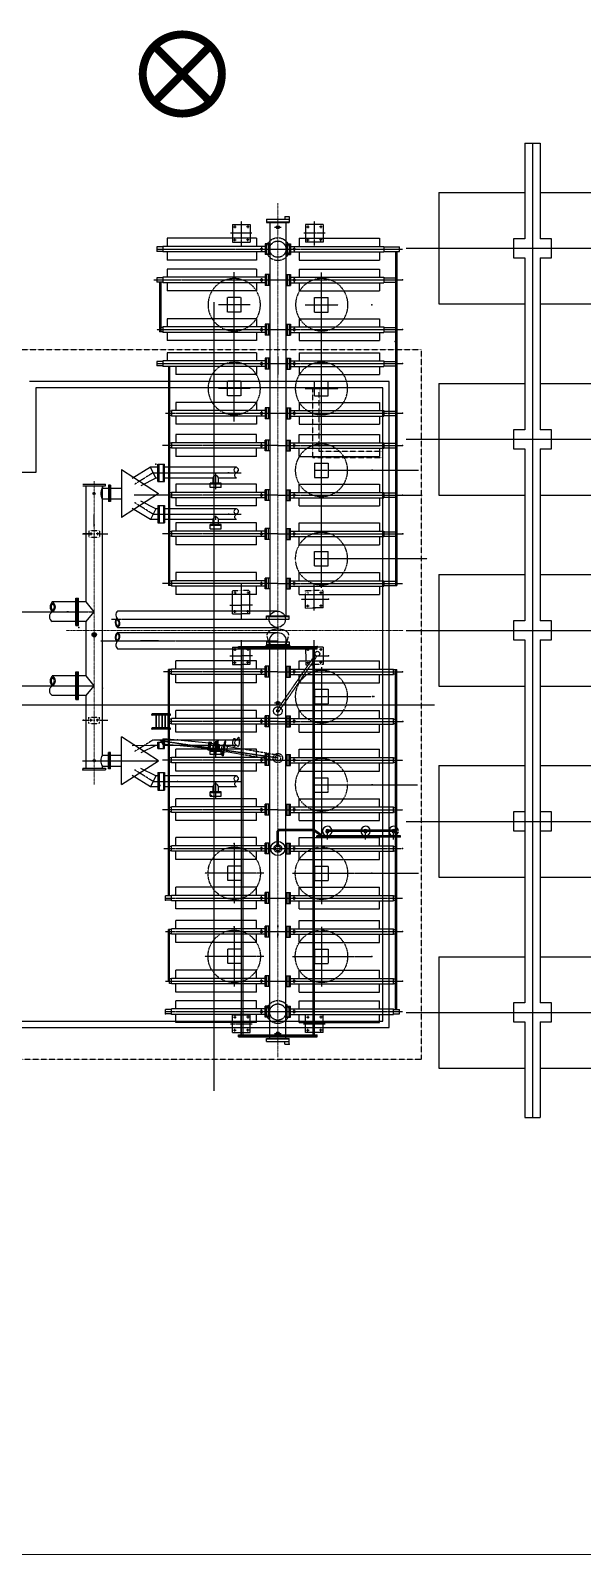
# Model space of a CAD drawing. Header units: inches. Extents: x 0 to 275590, y -2590 to 279503.
# Drawn here: x 67309 to 75978, y 20721 to 44654 of the extents above; entities that cross this region are included whole.
import ezdxf

# ---------------------------------------------------------------- set-up
doc = ezdxf.new("R2010")
doc.units = ezdxf.units.IN
doc.header["$MEASUREMENT"] = 0
for name, pattern in [('CENTER', [2, 1.25, -0.25, 0.25, -0.25]), ('DASHDOTX2', [2, 1, -0.5, 0, -0.5]), ('DASHED', [0.75, 0.5, -0.25]), ('HIDDEN', [0.375, 0.25, -0.125])]:
    doc.linetypes.add(name, pattern=pattern)
for name, color, linetype in [('C-PEDESTAL', 2, 'CENTER'), ('CCEN', 8, 'Continuous'), ('CPED', 8, 'Continuous'), ('CTower', 8, 'Continuous'), ('E-EARTHROD', 4, 'Continuous'), ('EEQP', 2, 'Continuous')]:
    doc.layers.add(name, color=color, linetype=linetype)
doc.layers.add('C-ROAD', color=8, linetype='Continuous', lineweight=20)

# ---------------------------------------------------------------- blocks, each defined once
blk = doc.blocks.new('FIRE WALL-FN')
at = {"color": 8}
for p, q in [((-4475, -150), (-4475, 90)), ((-4475, 90), (-2975, 90)), ((-2675, 90), (25, 90)), ((325, 90), (3025, 90)), ((3325, 90), (9025, 90)), ((9325, 90), (10825, 90)), ((10825, -150), (10825, 90)), ((-4475, -150), (-2975, -150)), ((-2675, -150), (25, -150)), ((325, -150), (3025, -150)), ((3325, -150), (9025, -150)), ((9325, -150), (10825, -150))]:
    blk.add_line(p, q, dxfattribs=at)
for points in [[(-2675, 90), (-2675, 270), (-2975, 270), (-2975, 90)], [(325, 90), (325, 270), (25, 270), (25, 90)], [(6325, 90), (6325, 270), (6025, 270), (6025, 90)], [(9325, 90), (9325, 270), (9025, 270), (9025, 90)], [(-2975, -150), (-2975, -330), (-2675, -330), (-2675, -150)], [(25, -150), (25, -330), (325, -330), (325, -150)], [(6025, -150), (6025, -330), (6325, -330), (6325, -150)], [(9025, -150), (9025, -330), (9325, -330), (9325, -150)]]:
    blk.add_lwpolyline(points, dxfattribs=at)
at = {"color": 8, "elevation": 0}
for points in [[(3325, 90), (3325, 270), (3025, 270), (3025, 90)], [(3025, -150), (3025, -330), (3325, -330), (3325, -150)]]:
    blk.add_lwpolyline(points, dxfattribs=at)
at = {"layer": 'CCEN', "color": 8, "ltscale": 0.5}
for p, q in [((-2825, -2016), (-2825, 1877)), ((175, -2016), (175, 1877)), ((3175, -2016), (3175, 1877)), ((6175, -2016), (6175, 1877)), ((9175, -2016), (9175, 1877)), ((-4475, -30), (10825, -30))]:
    blk.add_line(p, q, dxfattribs=at)
at = {"layer": 'CTower', "color": 8, "ltscale": 0.5}
for p, q in [((-3700, 90), (-3700, 1440)), ((-3700, 1440), (-1950, 1440)), ((-1950, 90), (-1950, 1440)), ((-700, 90), (-700, 1440)), ((-700, 1440), (1050, 1440)), ((1050, 90), (1050, 1440)), ((2300, 90), (2300, 1440)), ((2300, 1440), (4050, 1440)), ((4050, 90), (4050, 1440)), ((5300, 90), (5300, 1440)), ((5300, 1440), (7050, 1440)), ((7050, 90), (7050, 1440)), ((8300, 90), (8300, 1440)), ((8300, 1440), (10050, 1440)), ((10050, 90), (10050, 1440)), ((-3700, -1500), (-3700, -150)), ((-1950, -1500), (-1950, -150)), ((-700, -1500), (-700, -150)), ((1050, -1500), (1050, -150)), ((2300, -1500), (2300, -150)), ((4050, -1500), (4050, -150)), ((5300, -1500), (5300, -150)), ((7050, -1500), (7050, -150)), ((8300, -1500), (8300, -150)), ((10050, -1500), (10050, -150)), ((-3700, -1500), (-1950, -1500)), ((-700, -1500), (1050, -1500)), ((2300, -1500), (4050, -1500)), ((5300, -1500), (7050, -1500)), ((8300, -1500), (10050, -1500))]:
    blk.add_line(p, q, dxfattribs=at)
blk = doc.blocks.new('500MVA ICT (BHEL)')
at = {"color": 8, "linetype": 'CENTER', "lineweight": 20, "ltscale": 0.1}
for p, q in [((11000, 6973), (11000, -6442)), ((8116, -2160), (8116, 2605)), ((7676, 263), (12970, 263))]:
    blk.add_line(p, q, dxfattribs=at)
at = {"color": 8}
for p, q in [((10820, 6720), (10820, 6669)), ((10820, 6720), (11180, 6720)), ((11111, 6763), (11111, 6720)), ((11111, 6763), (11180, 6763)), ((11180, 6763), (11180, 6669)), ((10290, 6635), (10564, 6635)), ((10290, 6635), (10290, 6361)), ((10303, 6600), (10346, 6600)), ((10324, 6621), (10324, 6580)), ((10550, 6600), (10508, 6600)), ((10529, 6621), (10529, 6580)), ((10564, 6635), (10564, 6361)), ((10820, 6677), (11180, 6677)), ((10820, 6669), (11180, 6669)), ((10872, 6669), (10872, 490)), ((11128, 6669), (11128, 490)), ((11710, 6635), (11436, 6635)), ((11436, 6635), (11436, 6361)), ((11450, 6600), (11492, 6600)), ((11471, 6621), (11471, 6580)), ((11697, 6600), (11654, 6600)), ((11676, 6621), (11676, 6580)), ((11710, 6635), (11710, 6361)), ((9100, 6284), (9100, 6215)), ((9194, 6292), (9194, 6207)), ((10803, 6292), (9194, 6292)), ((9263, 6421), (9263, 6292)), ((10290, 6361), (10564, 6361)), ((10303, 6395), (10346, 6395)), ((10324, 6375), (10324, 6416)), ((10550, 6395), (10508, 6395)), ((10529, 6375), (10529, 6416)), ((10666, 6421), (10666, 6292)), ((10872, 6335), (10803, 6335)), ((10803, 6335), (10803, 6164)), ((10820, 6335), (10820, 6164)), ((10855, 6335), (10855, 6164)), ((11128, 6335), (11197, 6335)), ((11145, 6335), (11145, 6164)), ((11180, 6335), (11180, 6164)), ((11197, 6335), (11197, 6164)), ((11197, 6292), (12663, 6292)), ((11334, 6421), (11334, 6292)), ((11710, 6361), (11436, 6361)), ((11450, 6395), (11492, 6395)), ((11471, 6375), (11471, 6416)), ((11697, 6395), (11654, 6395)), ((11676, 6375), (11676, 6416)), ((12595, 6421), (12595, 6292)), ((12663, 6292), (12663, 6207)), ((10803, 6207), (9194, 6207)), ((9263, 6207), (9263, 6078)), ((10666, 6207), (10666, 6078)), ((10872, 6164), (10803, 6164)), ((11128, 6164), (11197, 6164)), ((11197, 6207), (12663, 6207)), ((11334, 6207), (11334, 6078)), ((12595, 6207), (12595, 6078)), ((12850, 6215), (12850, 965)), ((12867, 6215), (12867, 965)), ((9100, 5799), (9100, 5731)), ((9194, 5808), (9194, 5722)), ((10803, 5808), (9194, 5808)), ((9263, 5936), (9263, 5808)), ((10666, 5936), (10666, 5808)), ((10872, 5851), (10803, 5851)), ((10803, 5851), (10803, 5679)), ((10820, 5851), (10820, 5679)), ((10855, 5851), (10855, 5679)), ((11128, 5851), (11197, 5851)), ((11145, 5851), (11145, 5679)), ((11180, 5851), (11180, 5679)), ((11197, 5851), (11197, 5679)), ((11197, 5808), (12663, 5808)), ((11334, 5936), (11334, 5808)), ((12595, 5936), (12595, 5808)), ((12663, 5808), (12663, 5722)), ((9143, 5731), (9143, 4952)), ((9160, 5731), (9160, 4952)), ((10803, 5722), (9194, 5722)), ((9263, 5722), (9263, 5594)), ((10666, 5722), (10666, 5594)), ((10872, 5679), (10803, 5679)), ((11128, 5679), (11197, 5679)), ((11197, 5722), (12663, 5722)), ((11334, 5722), (11334, 5594)), ((12595, 5722), (12595, 5594)), ((9194, 5029), (9194, 4943)), ((10803, 5029), (9194, 5029)), ((9263, 5157), (9263, 5029)), ((10666, 5157), (10666, 5029)), ((10872, 5072), (10803, 5072)), ((10803, 5072), (10803, 4901)), ((10820, 5072), (10820, 4901)), ((10855, 5072), (10855, 4901)), ((11128, 5072), (11197, 5072)), ((11145, 5072), (11145, 4901)), ((11180, 5072), (11180, 4901)), ((11197, 5072), (11197, 4901)), ((11197, 5029), (12663, 5029)), ((11334, 5157), (11334, 5029)), ((12595, 5157), (12595, 5029)), ((12663, 5029), (12663, 4943)), ((10803, 4943), (9194, 4943)), ((9263, 4943), (9263, 4815)), ((10666, 4943), (10666, 4815)), ((10872, 4901), (10803, 4901)), ((11128, 4901), (11197, 4901)), ((11197, 4943), (12663, 4943)), ((11334, 4943), (11334, 4815)), ((12595, 4943), (12595, 4815)), ((9263, 4622), (9263, 4493)), ((10666, 4622), (10666, 4493)), ((11334, 4622), (11334, 4493)), ((12595, 4622), (12595, 4493)), ((9100, 4485), (9100, 4416)), ((9194, 4493), (9194, 4408)), ((10803, 4493), (9194, 4493)), ((10803, 4408), (9194, 4408)), ((9281, 4416), (9281, 3638)), ((9298, 4416), (9298, 3638)), ((9400, 4408), (9400, 4279)), ((10666, 4408), (10666, 4279)), ((10872, 4536), (10803, 4536)), ((10803, 4536), (10803, 4365)), ((10872, 4365), (10803, 4365)), ((10820, 4536), (10820, 4365)), ((10855, 4536), (10855, 4365)), ((11128, 4536), (11197, 4536)), ((11128, 4365), (11197, 4365)), ((11145, 4536), (11145, 4365)), ((11180, 4536), (11180, 4365)), ((11197, 4536), (11197, 4365)), ((11197, 4493), (12663, 4493)), ((11197, 4408), (12663, 4408)), ((11334, 4408), (11334, 4279)), ((12595, 4408), (12595, 4279)), ((12663, 4493), (12663, 4408)), ((9400, 3843), (9400, 3715)), ((10666, 3843), (10666, 3715)), ((11334, 3843), (11334, 3715)), ((12595, 3843), (12595, 3715)), ((9332, 3715), (9332, 3629)), ((10803, 3715), (9332, 3715)), ((10803, 3629), (9332, 3629)), ((9400, 3629), (9400, 3501)), ((10666, 3629), (10666, 3501)), ((10872, 3757), (10803, 3757)), ((10803, 3757), (10803, 3586)), ((10820, 3757), (10820, 3586)), ((10855, 3757), (10855, 3586)), ((11128, 3757), (11197, 3757)), ((11145, 3757), (11145, 3586)), ((11180, 3757), (11180, 3586)), ((11197, 3757), (11197, 3586)), ((11197, 3715), (12663, 3715)), ((11197, 3629), (12663, 3629)), ((11334, 3629), (11334, 3501)), ((12595, 3629), (12595, 3501)), ((12663, 3715), (12663, 3629)), ((10872, 3586), (10803, 3586)), ((11128, 3586), (11197, 3586)), ((9332, 3208), (9332, 3123)), ((10803, 3208), (9332, 3208)), ((10803, 3123), (9332, 3123)), ((9400, 3337), (9400, 3208)), ((9400, 3123), (9400, 2994)), ((10666, 3208), (10666, 3337)), ((10666, 2994), (10666, 3123)), ((10803, 3080), (10803, 3251)), ((10872, 3251), (10803, 3251)), ((10820, 3080), (10820, 3251)), ((10855, 3080), (10855, 3251)), ((11128, 3251), (11197, 3251)), ((11145, 3080), (11145, 3251)), ((11180, 3080), (11180, 3251)), ((11197, 3080), (11197, 3251)), ((11197, 3208), (12663, 3208)), ((11197, 3123), (12663, 3123)), ((11334, 3208), (11334, 3337)), ((11334, 2994), (11334, 3123)), ((12595, 3337), (12595, 3208)), ((12595, 3123), (12595, 2994)), ((12663, 3208), (12663, 3123)), ((9118, 2601), (9118, 2875)), ((9135, 2601), (9135, 2875)), ((9203, 2601), (9203, 2875)), ((9221, 2601), (9221, 2875)), ((10872, 3080), (10803, 3080)), ((11128, 3080), (11197, 3080)), ((8544, 2789), (8544, 2036)), ((8544, 2789), (9126, 2412)), ((8998, 2823), (8712, 2647)), ((9084, 2652), (8846, 2534)), ((9118, 2823), (8998, 2823)), ((9084, 2652), (8998, 2823)), ((9118, 2652), (9084, 2652)), ((10352, 2823), (9221, 2823)), ((9982, 2652), (9221, 2652)), ((9982, 2575), (9982, 2652)), ((10067, 2575), (10067, 2652)), ((10349, 2652), (10067, 2652)), ((10192, 2738), (10284, 2738)), ((7988, 709), (7988, 2532)), ((8244, 2532), (8244, 2498)), ((8244, -1698), (8244, 2532)), ((8296, 2532), (8296, 2558)), ((8339, 2541), (8339, 2284)), ((8373, 2541), (8339, 2541)), ((8356, 2541), (8356, 2284)), ((8373, 2541), (8373, 2284)), ((9126, 2412), (8544, 2036)), ((9332, 2430), (9332, 2344)), ((10803, 2430), (9332, 2430)), ((9400, 2558), (9400, 2430)), ((9939, 2507), (9939, 2575)), ((10110, 2575), (9939, 2575)), ((10110, 2558), (9939, 2558)), ((10110, 2507), (9939, 2507)), ((10110, 2507), (10110, 2575)), ((10666, 2430), (10666, 2558)), ((10803, 2301), (10803, 2472)), ((10872, 2472), (10803, 2472)), ((10820, 2301), (10820, 2472)), ((10855, 2301), (10855, 2472)), ((11128, 2472), (11197, 2472)), ((11145, 2301), (11145, 2472)), ((11180, 2301), (11180, 2472)), ((11197, 2301), (11197, 2472)), ((11197, 2430), (12663, 2430)), ((11334, 2430), (11334, 2558)), ((12595, 2558), (12595, 2430)), ((12663, 2430), (12663, 2344)), ((8373, 2284), (8339, 2284)), ((8998, 2002), (8712, 2178)), ((9084, 2173), (8846, 2291)), ((9084, 2173), (8998, 2002)), ((9118, 2173), (9084, 2173)), ((9118, 2224), (9118, 1950)), ((9135, 2224), (9135, 1950)), ((9203, 2224), (9203, 1950)), ((9221, 2224), (9221, 1950)), ((10352, 2173), (9221, 2173)), ((10803, 2344), (9332, 2344)), ((9400, 2344), (9400, 2216)), ((10666, 2216), (10666, 2344)), ((10872, 2301), (10803, 2301)), ((11128, 2301), (11197, 2301)), ((11197, 2344), (12663, 2344)), ((11334, 2216), (11334, 2344)), ((12595, 2344), (12595, 2216)), ((8116, 1894), (8116, 2080)), ((9118, 2002), (8998, 2002)), ((9982, 2002), (9221, 2002)), ((9400, 1949), (9400, 1821)), ((9939, 1856), (9939, 1925)), ((10110, 1925), (9939, 1925)), ((9982, 1925), (9982, 2002)), ((10067, 1925), (10067, 2002)), ((10349, 2002), (10067, 2002)), ((10110, 1856), (10110, 1925)), ((10192, 2087), (10284, 2087)), ((10666, 1821), (10666, 1949)), ((11334, 1821), (11334, 1949)), ((12595, 1949), (12595, 1821)), ((8044, 1778), (8086, 1778)), ((8065, 1798), (8065, 1757)), ((8188, 1778), (8146, 1778)), ((8167, 1798), (8167, 1757)), ((9281, 1744), (9281, 965)), ((9298, 1812), (9298, 965)), ((9332, 1821), (9332, 1735)), ((10803, 1821), (9332, 1821)), ((10803, 1735), (9332, 1735)), ((9400, 1735), (9400, 1607)), ((10110, 1907), (9939, 1907)), ((9939, 1856), (10110, 1856)), ((10666, 1607), (10666, 1735)), ((10803, 1692), (10803, 1863)), ((10872, 1863), (10803, 1863)), ((10872, 1692), (10803, 1692)), ((10820, 1692), (10820, 1863)), ((10855, 1692), (10855, 1863)), ((11128, 1863), (11197, 1863)), ((11128, 1692), (11197, 1692)), ((11145, 1692), (11145, 1863)), ((11180, 1692), (11180, 1863)), ((11197, 1692), (11197, 1863)), ((11197, 1821), (12663, 1821)), ((11197, 1735), (12663, 1735)), ((11334, 1607), (11334, 1735)), ((12595, 1735), (12595, 1607)), ((12663, 1821), (12663, 1735)), ((9332, 1042), (9332, 956)), ((10803, 1042), (9332, 1042)), ((9400, 1170), (9400, 1042)), ((10666, 1042), (10666, 1170)), ((10803, 913), (10803, 1085)), ((10872, 1085), (10803, 1085)), ((10820, 913), (10820, 1085)), ((10855, 913), (10855, 1085)), ((11128, 1085), (11197, 1085)), ((11145, 913), (11145, 1085)), ((11180, 913), (11180, 1085)), ((11197, 913), (11197, 1085)), ((11197, 1042), (12663, 1042)), ((11334, 1042), (11334, 1170)), ((12595, 1170), (12595, 1042)), ((12663, 1042), (12663, 956)), ((7829, 339), (7829, 770)), ((7849, 339), (7849, 770)), ((7868, 339), (7868, 770)), ((10803, 956), (9332, 956)), ((9400, 956), (9400, 828)), ((10290, 524), (10290, 828)), ((10562, 524), (10562, 828)), ((10666, 828), (10666, 956)), ((10872, 913), (10803, 913)), ((11128, 913), (11197, 913)), ((11197, 956), (12663, 956)), ((11334, 828), (11334, 956)), ((11434, 613), (11433, 827)), ((11710, 614), (11710, 828)), ((12595, 956), (12595, 828)), ((7829, 709), (7451, 709)), ((7988, 709), (7868, 709)), ((8116, 555), (7988, 709)), ((7988, 401), (8116, 555)), ((10303, 558), (10346, 558)), ((10324, 538), (10324, 579)), ((10549, 558), (10506, 558)), ((10528, 538), (10528, 579)), ((10820, 438), (10820, 490)), ((10820, 490), (11180, 490)), ((10820, 481), (11180, 481)), ((11180, 438), (11180, 490)), ((11434, 613), (11593, 614)), ((11447, 648), (11490, 648)), ((11710, 614), (11551, 614)), ((11697, 648), (11654, 648)), ((7829, 401), (7458, 401)), ((7988, 401), (7868, 401)), ((7988, -452), (7988, 401)), ((10820, 438), (11180, 438)), ((9124, 100), (8845, 100)), ((10820, 83), (10820, 32)), ((10820, 83), (11180, 83)), ((10820, 41), (11180, 41)), ((10820, 32), (11180, 32)), ((10872, -6145), (10872, 32)), ((11128, -6145), (11128, 32)), ((11180, 83), (11180, 32)), ((9400, -345), (9400, -216)), ((10290, -2), (10426, -2)), ((10290, -2), (10290, -216)), ((10303, -37), (10346, -37)), ((10324, -16), (10324, -57)), ((10562, -2), (10426, -2)), ((10549, -37), (10506, -37)), ((10528, -16), (10528, -57)), ((10562, -2), (10562, -216)), ((10666, -345), (10666, -216)), ((11334, -345), (11334, -216)), ((11437, -3), (11573, -2)), ((11437, -3), (11438, -217)), ((11450, -37), (11493, -37)), ((11471, -17), (11471, -58)), ((11710, -2), (11574, -2)), ((11697, -37), (11654, -37)), ((11676, -16), (11676, -57)), ((11710, -2), (11710, -216)), ((12595, -345), (12595, -216)), ((7829, -452), (7458, -451)), ((7829, -822), (7829, -390)), ((7849, -822), (7849, -390)), ((7868, -822), (7868, -390)), ((7988, -452), (7868, -452)), ((8116, -606), (7988, -452)), ((9281, -1166), (9281, -353)), ((9298, -1200), (9298, -353)), ((9332, -430), (9332, -345)), ((10803, -345), (9332, -345)), ((10803, -430), (9332, -430)), ((9400, -559), (9400, -430)), ((10666, -559), (10666, -430)), ((10803, -473), (10803, -302)), ((10872, -302), (10803, -302)), ((10872, -473), (10803, -473)), ((10820, -473), (10820, -302)), ((10855, -473), (10855, -302)), ((11128, -302), (11197, -302)), ((11128, -473), (11197, -473)), ((11145, -473), (11145, -302)), ((11180, -473), (11180, -302)), ((11197, -473), (11197, -302)), ((11197, -345), (12816, -345)), ((11197, -430), (12816, -430)), ((11334, -559), (11334, -430)), ((12595, -559), (12595, -430)), ((12816, -430), (12816, -345)), ((12850, -5691), (12850, -353)), ((12867, -5691), (12867, -353)), ((7988, -760), (8116, -606)), ((7829, -760), (7458, -759)), ((7988, -760), (7868, -760)), ((8044, -1149), (8086, -1149)), ((8065, -1169), (8065, -1129)), ((8188, -1149), (8146, -1149)), ((8167, -1169), (8167, -1129)), ((9332, -1209), (9332, -1123)), ((11197, -1123), (9332, -1123)), ((9400, -1123), (9400, -995)), ((10666, -1123), (10666, -995)), ((10803, -1252), (10803, -1081)), ((10872, -1081), (10803, -1081)), ((10820, -1252), (10820, -1081)), ((10855, -1252), (10855, -1081)), ((11128, -1081), (11197, -1081)), ((11145, -1252), (11145, -1081)), ((11180, -1252), (11180, -1081)), ((11197, -1252), (11197, -1081)), ((11197, -1123), (12816, -1123)), ((11334, -1123), (11334, -995)), ((12595, -1123), (12595, -995)), ((12816, -1209), (12816, -1123)), ((9126, -1784), (8544, -1407)), ((8544, -2160), (8544, -1407)), ((11197, -1209), (9332, -1209)), ((9400, -1337), (9400, -1209)), ((10666, -1337), (10666, -1209)), ((10872, -1252), (10803, -1252)), ((11128, -1252), (11197, -1252)), ((11197, -1209), (12816, -1209)), ((11334, -1337), (11334, -1209)), ((12595, -1337), (12595, -1209)), ((8373, -1655), (8339, -1655)), ((8339, -1912), (8339, -1655)), ((8356, -1912), (8356, -1655)), ((8373, -1912), (8373, -1655)), ((8998, -1543), (8712, -1549)), ((9084, -1544), (8846, -1663)), ((9118, -1543), (8998, -1543)), ((9084, -1544), (8998, -1543)), ((9118, -1544), (9084, -1544)), ((9118, -1595), (9118, -1491)), ((9135, -1595), (9135, -1491)), ((9203, -1595), (9203, -1491)), ((9221, -1595), (9221, -1491)), ((10352, -1543), (9221, -1543)), ((9982, -1544), (9221, -1544)), ((10349, -1544), (9221, -1544)), ((9400, -1732), (9400, -1604)), ((9900, -1612), (9922, -1489)), ((9900, -1612), (9934, -1618)), ((9917, -1615), (9939, -1492)), ((9922, -1489), (9956, -1495)), ((9934, -1618), (9956, -1495)), ((9939, -1689), (9939, -1621)), ((10110, -1621), (9939, -1621)), ((10110, -1638), (9939, -1638)), ((9982, -1621), (9982, -1544)), ((10002, -1528), (9989, -1603)), ((9992, -1611), (10018, -1633)), ((10040, -1510), (10008, -1522)), ((10009, -1684), (10049, -1459)), ((10026, -1687), (10066, -1462)), ((10068, -1624), (10035, -1636)), ((10057, -1513), (10084, -1535)), ((10067, -1621), (10067, -1544)), ((10086, -1543), (10073, -1618)), ((10121, -1549), (10108, -1624)), ((10110, -1689), (10110, -1621)), ((10111, -1632), (10137, -1654)), ((10159, -1531), (10127, -1543)), ((10128, -1705), (10168, -1480)), ((10145, -1708), (10185, -1483)), ((10187, -1645), (10154, -1657)), ((10176, -1534), (10202, -1556)), ((10205, -1564), (10192, -1639)), ((10666, -1732), (10666, -1604)), ((11334, -1732), (11334, -1604)), ((12595, -1732), (12595, -1604)), ((7936, -1903), (7936, -1929)), ((8244, -1903), (8244, -1869)), ((8296, -1903), (8296, -1929)), ((8373, -1912), (8339, -1912)), ((8544, -2160), (9126, -1784)), ((9084, -2023), (8846, -1905)), ((9332, -1818), (9332, -1732)), ((10803, -1732), (9332, -1732)), ((10803, -1818), (9332, -1818)), ((9400, -1946), (9400, -1818)), ((10110, -1689), (9939, -1689)), ((10666, -1946), (10666, -1818)), ((10803, -1861), (10803, -1689)), ((10872, -1689), (10803, -1689)), ((10872, -1861), (10803, -1861)), ((10820, -1861), (10820, -1689)), ((10855, -1861), (10855, -1689)), ((11128, -1689), (11197, -1689)), ((11128, -1861), (11197, -1861)), ((11145, -1861), (11145, -1689)), ((11180, -1861), (11180, -1689)), ((11197, -1861), (11197, -1689)), ((11197, -1732), (12816, -1732)), ((11197, -1818), (12816, -1818)), ((11334, -1946), (11334, -1818)), ((12595, -1946), (12595, -1818)), ((12816, -1818), (12816, -1732)), ((8998, -2194), (8712, -2018)), ((9084, -2023), (8998, -2194)), ((9118, -2023), (9084, -2023)), ((9118, -1972), (9118, -2246)), ((9135, -1972), (9135, -2246)), ((9203, -1972), (9203, -2246)), ((9221, -1972), (9221, -2246)), ((10352, -2023), (9221, -2023)), ((9118, -2194), (8998, -2194)), ((9982, -2194), (9221, -2194)), ((9400, -2511), (9400, -2383)), ((9939, -2340), (9939, -2271)), ((10110, -2271), (9939, -2271)), ((10110, -2289), (9939, -2289)), ((9939, -2340), (10110, -2340)), ((9982, -2271), (9982, -2194)), ((10067, -2271), (10067, -2194)), ((10349, -2194), (10067, -2194)), ((10110, -2340), (10110, -2271)), ((10666, -2511), (10666, -2383)), ((11334, -2511), (11334, -2383)), ((12595, -2511), (12595, -2383)), ((9332, -2597), (9332, -2511)), ((10803, -2511), (9332, -2511)), ((10803, -2597), (9332, -2597)), ((9400, -2725), (9400, -2597)), ((10666, -2725), (10666, -2597)), ((10803, -2640), (10803, -2468)), ((10872, -2468), (10803, -2468)), ((10820, -2640), (10820, -2468)), ((10855, -2640), (10855, -2468)), ((11128, -2468), (11197, -2468)), ((11145, -2640), (11145, -2468)), ((11180, -2640), (11180, -2468)), ((11197, -2640), (11197, -2468)), ((11197, -2511), (12816, -2511)), ((11197, -2597), (12816, -2597)), ((11334, -2725), (11334, -2597)), ((12595, -2725), (12595, -2597)), ((12816, -2597), (12816, -2511)), ((10872, -2640), (10803, -2640)), ((11128, -2640), (11197, -2640)), ((11577, -2867), (11711, -2964)), ((9400, -3120), (9400, -2992)), ((10666, -3120), (10666, -2992)), ((10872, -3077), (10803, -3077)), ((10803, -3248), (10803, -3077)), ((10820, -3248), (10820, -3077)), ((10855, -3248), (10855, -3077)), ((11128, -3077), (11197, -3077)), ((11145, -3248), (11145, -3077)), ((11180, -3248), (11180, -3077)), ((11197, -3248), (11197, -3077)), ((11334, -3120), (11334, -2992)), ((11573, -2883), (11680, -2963)), ((12924, -2963), (11613, -2963)), ((12924, -2984), (11613, -2984)), ((11614, -2984), (11614, -2963)), ((12822, -2898), (11779, -2898)), ((12820, -2877), (11781, -2877)), ((12595, -3120), (12595, -2992)), ((12924, -2984), (12924, -2963)), ((9281, -3907), (9281, -3129)), ((9298, -3907), (9298, -3129)), ((9332, -3206), (9332, -3120)), ((10803, -3120), (9332, -3120)), ((10803, -3206), (9332, -3206)), ((9400, -3334), (9400, -3206)), ((10666, -3334), (10666, -3206)), ((10872, -3248), (10803, -3248)), ((11128, -3248), (11197, -3248)), ((11197, -3120), (12816, -3120)), ((11197, -3206), (12816, -3206)), ((11334, -3334), (11334, -3206)), ((12595, -3334), (12595, -3206)), ((12816, -3206), (12816, -3120)), ((9400, -3899), (9400, -3770)), ((10666, -3899), (10666, -3770)), ((11334, -3899), (11334, -3770)), ((12595, -3899), (12595, -3770)), ((9238, -3976), (9238, -3907)), ((9332, -3984), (9332, -3899)), ((10803, -3899), (9332, -3899)), ((10803, -3984), (9332, -3984)), ((9400, -4113), (9400, -3984)), ((10666, -4113), (10666, -3984)), ((10872, -3856), (10803, -3856)), ((10803, -4027), (10803, -3856)), ((10872, -4027), (10803, -4027)), ((10820, -4027), (10820, -3856)), ((10855, -4027), (10855, -3856)), ((11128, -3856), (11197, -3856)), ((11128, -4027), (11197, -4027)), ((11145, -4027), (11145, -3856)), ((11180, -4027), (11180, -3856)), ((11197, -4027), (11197, -3856)), ((11197, -3899), (12816, -3899)), ((11197, -3984), (12816, -3984)), ((11334, -4113), (11334, -3984)), ((12595, -4113), (12595, -3984)), ((12816, -3984), (12816, -3899)), ((9400, -4425), (9400, -4296)), ((10666, -4425), (10666, -4296)), ((11334, -4425), (11334, -4296)), ((12595, -4425), (12595, -4296)), ((9281, -5246), (9281, -4433)), ((9298, -5281), (9298, -4433)), ((9332, -4510), (9332, -4425)), ((10803, -4425), (9332, -4425)), ((10803, -4510), (9332, -4510)), ((9400, -4639), (9400, -4510)), ((10666, -4639), (10666, -4510)), ((10872, -4382), (10803, -4382)), ((10803, -4553), (10803, -4382)), ((10820, -4553), (10820, -4382)), ((10855, -4553), (10855, -4382)), ((11128, -4382), (11197, -4382)), ((11145, -4553), (11145, -4382)), ((11180, -4553), (11180, -4382)), ((11197, -4553), (11197, -4382)), ((11197, -4425), (12816, -4425)), ((11197, -4510), (12816, -4510)), ((11334, -4639), (11334, -4510)), ((12595, -4639), (12595, -4510)), ((12816, -4510), (12816, -4425)), ((10872, -4553), (10803, -4553)), ((11128, -4553), (11197, -4553)), ((9332, -5289), (9332, -5204)), ((10803, -5204), (9332, -5204)), ((9400, -5204), (9400, -5075)), ((10666, -5204), (10666, -5075)), ((10872, -5161), (10803, -5161)), ((10803, -5332), (10803, -5161)), ((10820, -5332), (10820, -5161)), ((10855, -5332), (10855, -5161)), ((11128, -5161), (11197, -5161)), ((11145, -5332), (11145, -5161)), ((11180, -5332), (11180, -5161)), ((11197, -5332), (11197, -5161)), ((11197, -5204), (12816, -5204)), ((11334, -5204), (11334, -5075)), ((12595, -5204), (12595, -5075)), ((12816, -5289), (12816, -5204)), ((10803, -5289), (9332, -5289)), ((9400, -5418), (9400, -5289)), ((10666, -5418), (10666, -5289)), ((10872, -5332), (10803, -5332)), ((11128, -5332), (11197, -5332)), ((11197, -5289), (12816, -5289)), ((11334, -5418), (11334, -5289)), ((12595, -5418), (12595, -5289)), ((9238, -5759), (9238, -5691)), ((9332, -5768), (9332, -5682)), ((10803, -5682), (9332, -5682)), ((9400, -5682), (9400, -5554)), ((10666, -5682), (10666, -5554)), ((10872, -5640), (10803, -5640)), ((10803, -5811), (10803, -5640)), ((10820, -5811), (10820, -5640)), ((10855, -5811), (10855, -5640)), ((11128, -5640), (11197, -5640)), ((11145, -5811), (11145, -5640)), ((11180, -5811), (11180, -5640)), ((11197, -5811), (11197, -5640)), ((11197, -5682), (12816, -5682)), ((11334, -5682), (11334, -5554)), ((12595, -5682), (12595, -5554)), ((12816, -5768), (12816, -5682)), ((12910, -5759), (12910, -5691)), ((10803, -5768), (9332, -5768)), ((9400, -5896), (9400, -5768)), ((10290, -5777), (10564, -5777)), ((10290, -6050), (10290, -5777)), ((10303, -5811), (10346, -5811)), ((10324, -5790), (10324, -5831)), ((10550, -5811), (10508, -5811)), ((10529, -5790), (10529, -5831)), ((10564, -6050), (10564, -5777)), ((10666, -5896), (10666, -5768)), ((10872, -5811), (10803, -5811)), ((11128, -5811), (11197, -5811)), ((11197, -5768), (12816, -5768)), ((11334, -5896), (11334, -5768)), ((11710, -5777), (11436, -5777)), ((11436, -6050), (11436, -5777)), ((11450, -5811), (11492, -5811)), ((11471, -5790), (11471, -5831)), ((11697, -5811), (11654, -5811)), ((11676, -5790), (11676, -5831)), ((11710, -6050), (11710, -5777)), ((12595, -5896), (12595, -5768)), ((10290, -6050), (10564, -6050)), ((10303, -6016), (10346, -6016)), ((10324, -6037), (10324, -5996)), ((10550, -6016), (10508, -6016)), ((10529, -6037), (10529, -5996)), ((10820, -6196), (10820, -6145)), ((10820, -6145), (11180, -6145)), ((10820, -6153), (11180, -6153)), ((10820, -6196), (11180, -6196)), ((11111, -6237), (11111, -6196)), ((11179, -6237), (11180, -6145)), ((11710, -6050), (11436, -6050)), ((11450, -6016), (11492, -6016)), ((11471, -6037), (11471, -5996)), ((11697, -6016), (11654, -6016)), ((11676, -6037), (11676, -5996)), ((11111, -6237), (11179, -6237))]:
    blk.add_line(p, q, dxfattribs=at)
at = {"color": 8, "linetype": 'CENTER', "ltscale": 3}
for p, q in [((10591, 6498), (10257, 6498)), ((10424, 6690), (10424, 6305)), ((11741, 6498), (11407, 6498)), ((11573, 6690), (11573, 6305)), ((9098, 6249), (12960, 6249)), ((9054, 5765), (12960, 5765)), ((10315, 3597), (10315, 5888)), ((11685, 928), (11685, 5881)), ((10563, 5376), (10068, 5376)), ((11431, 5376), (11949, 5376)), ((9098, 4986), (12961, 4986)), ((10315, 3545), (10315, 4628)), ((9098, 4451), (12961, 4451)), ((9098, 4451), (12960, 4451)), ((10563, 4061), (10068, 4061)), ((11431, 4061), (11949, 4061)), ((9235, 3672), (12961, 3672)), ((11000, 3166), (9187, 3166)), ((11000, 3166), (12961, 3166)), ((9041, 2738), (8750, 2556)), ((9041, 2738), (10426, 2738)), ((11574, 2776), (13208, 2776)), ((9041, 2087), (8750, 2269)), ((11000, 2387), (9187, 2387)), ((11000, 2387), (12961, 2387)), ((9041, 2087), (10426, 2087)), ((11000, 1778), (9187, 1778)), ((11000, 1778), (12961, 1778)), ((11574, 1389), (13346, 1389)), ((11000, 999), (12960, 999)), ((4130, 555), (8116, 555)), ((8387, 438), (11000, 438)), ((8221, 100), (11000, 100)), ((11000, -387), (9205, -389)), ((11000, -387), (12960, -387)), ((4302, -606), (8094, -606)), ((11574, -777), (12462, -777)), ((11000, -1166), (9266, -1166)), ((11000, -1166), (12961, -1166)), ((9041, -1458), (8750, -1640)), ((9041, -1458), (10426, -1458)), ((11000, -1743), (9149, -1473)), ((7930, -1784), (9126, -1784)), ((11000, -1775), (9187, -1775)), ((11000, -1775), (12961, -1775)), ((9041, -2109), (8750, -1927)), ((9041, -2109), (10426, -2109)), ((11574, -2164), (12487, -2164)), ((11000, -2554), (9187, -2554)), ((11000, -2554), (12961, -2554)), ((9211, -3163), (12937, -3163)), ((10780, -3552), (9854, -3552)), ((11230, -3552), (13208, -3552)), ((9235, -3942), (12961, -3942)), ((9235, -4468), (12961, -4468)), ((10780, -4857), (9854, -4857)), ((11230, -4857), (12475, -4857)), ((9235, -5725), (12961, -5725)), ((10426, -6105), (10426, -5722)), ((11573, -6111), (11573, -5717)), ((10256, -5914), (10596, -5914)), ((11403, -5914), (11743, -5914))]:
    blk.add_line(p, q, dxfattribs=at)
at = {"color": 8, "linetype": 'CENTER'}
for p, q in [((10949, 6592), (11052, 6592)), ((10743, 6280), (10743, 6218)), ((11257, 6280), (11257, 6218)), ((10743, 5796), (10743, 5733)), ((11257, 5796), (11257, 5733)), ((10743, 5017), (10743, 4954)), ((11257, 5017), (11257, 4954)), ((11000, 4570), (11000, 4282)), ((10743, 4482), (10743, 4419)), ((11257, 4482), (11257, 4419)), ((10743, 3703), (10743, 3640)), ((11257, 3703), (11257, 3640)), ((10743, 3135), (10743, 3197)), ((11257, 3135), (11257, 3197)), ((10024, 2476), (10024, 2719)), ((10743, 2356), (10743, 2419)), ((11257, 2356), (11257, 2419)), ((10024, 1996), (10024, 2069)), ((7930, 1778), (8026, 1778)), ((8103, 1778), (8126, 1778)), ((8197, 1778), (8329, 1778)), ((10743, 1747), (10743, 1810)), ((11257, 1747), (11257, 1810)), ((11000, 999), (9187, 999)), ((10427, 448), (10427, 999)), ((10743, 968), (10743, 1031)), ((11257, 968), (11257, 1031)), ((11573, 573), (11573, 999)), ((11365, 751), (11795, 751)), ((10248, 661), (10426, 661)), ((10604, 661), (10426, 661)), ((10427, -352), (10427, 108)), ((11573, -317), (11573, 108)), ((10248, -139), (10426, -139)), ((10604, -139), (10426, -139)), ((11574, -139), (11795, -139)), ((10743, -418), (10743, -356)), ((11257, -418), (11257, -356)), ((10949, -876), (11052, -876)), ((7930, -1149), (8026, -1149)), ((8103, -1149), (8126, -1149)), ((8197, -1149), (8329, -1149)), ((10743, -1197), (10743, -1134)), ((11257, -1197), (11257, -1134)), ((10024, -1720), (10024, -1477)), ((10066, -1462), (10049, -1459)), ((10185, -1483), (10168, -1480)), ((10026, -1687), (10009, -1684)), ((10145, -1708), (10128, -1705)), ((10743, -1806), (10743, -1743)), ((11257, -1806), (11257, -1743)), ((10024, -2370), (10024, -2127)), ((10743, -2585), (10743, -2522)), ((11257, -2585), (11257, -2522)), ((11780, -3021), (11780, -2926)), ((12378, -3021), (12378, -2926)), ((12817, -3021), (12817, -2926)), ((10743, -3194), (10743, -3131)), ((11257, -3194), (11257, -3131)), ((10743, -3973), (10743, -3910)), ((11257, -3973), (11257, -3910)), ((10743, -4498), (10743, -4436)), ((11257, -4498), (11257, -4436)), ((10743, -5277), (10743, -5215)), ((11257, -5277), (11257, -5215)), ((10743, -5756), (10743, -5693)), ((11257, -5756), (11257, -5693)), ((10949, -6068), (11052, -6068))]:
    blk.add_line(p, q, dxfattribs=at)
at = {"color": 8, "linetype": 'Continuous'}
for p, q in [((9194, 6284), (9100, 6284)), ((10666, 6421), (9263, 6421)), ((11334, 6421), (12595, 6421)), ((12663, 6284), (12910, 6284)), ((12910, 6215), (12910, 6284)), ((9194, 6215), (9100, 6215)), ((10666, 6078), (9263, 6078)), ((11334, 6078), (12595, 6078)), ((12663, 6215), (12910, 6215)), ((9194, 5799), (9100, 5799)), ((10666, 5936), (9263, 5936)), ((11334, 5936), (12595, 5936)), ((12663, 5799), (12850, 5799)), ((9194, 5731), (9100, 5731)), ((10666, 5594), (9263, 5594)), ((11334, 5594), (12595, 5594)), ((12663, 5731), (12867, 5731)), ((10666, 5157), (9263, 5157)), ((11334, 5157), (12595, 5157)), ((9194, 4952), (9143, 4952)), ((9194, 5020), (9160, 5020)), ((10666, 4815), (9263, 4815)), ((11334, 4815), (12595, 4815)), ((12663, 5020), (12850, 5020)), ((12663, 4952), (12867, 4952)), ((10666, 4622), (9263, 4622)), ((11334, 4622), (12595, 4622)), ((9194, 4485), (9100, 4485)), ((9194, 4416), (9100, 4416)), ((12663, 4485), (12850, 4485)), ((12663, 4416), (12867, 4416)), ((10666, 4279), (9400, 4279)), ((11334, 4279), (12595, 4279)), ((10666, 3843), (9400, 3843)), ((11334, 3843), (12595, 3843)), ((9332, 3638), (9281, 3638)), ((9281, 3638), (9281, 1653)), ((9332, 3706), (9298, 3706)), ((9298, 3638), (9298, 1744)), ((12663, 3706), (12850, 3706)), ((12663, 3638), (12867, 3638)), ((10666, 3501), (9400, 3501)), ((11334, 3501), (12595, 3501)), ((9332, 3131), (9281, 3131)), ((9332, 3200), (9298, 3200)), ((10666, 3337), (9400, 3337)), ((11334, 3337), (12595, 3337)), ((12663, 3200), (12850, 3200)), ((12663, 3131), (12867, 3131)), ((9118, 2875), (9221, 2875)), ((10666, 2994), (9400, 2994)), ((11334, 2994), (12595, 2994)), ((7936, 2558), (8296, 2558)), ((7936, 2532), (8296, 2532)), ((8244, 2498), (8339, 2498)), ((8373, 2498), (8544, 2498)), ((9118, 2601), (9221, 2601)), ((9332, 2421), (9298, 2421)), ((10666, 2558), (9400, 2558)), ((11334, 2558), (12595, 2558)), ((12663, 2421), (12850, 2421)), ((8244, 2327), (8339, 2327)), ((8373, 2327), (8544, 2327)), ((9118, 2224), (9221, 2224)), ((9332, 2353), (9281, 2353)), ((10666, 2216), (9400, 2216)), ((11334, 2216), (12595, 2216)), ((12663, 2353), (12867, 2353)), ((9118, 1950), (9221, 1950)), ((10666, 1949), (9400, 1949)), ((11334, 1949), (12595, 1949)), ((9332, 1744), (9281, 1744)), ((9332, 1812), (9298, 1812)), ((12663, 1812), (12850, 1812)), ((12663, 1744), (12867, 1744)), ((10666, 1607), (9400, 1607)), ((11334, 1607), (12595, 1607)), ((9332, 965), (9281, 965)), ((9332, 1033), (9298, 1033)), ((10666, 1170), (9400, 1170)), ((11334, 1170), (12595, 1170)), ((12663, 1033), (12850, 1033)), ((12663, 965), (12867, 965)), ((7829, 770), (7868, 770)), ((10666, 828), (9400, 828)), ((11334, 828), (12595, 828)), ((8484, 567), (11000, 567)), ((10290, 524), (10426, 523)), ((10562, 524), (10425, 523)), ((7829, 339), (7868, 339)), ((8484, 310), (11000, 310)), ((8484, 229), (11000, 229)), ((10384, -25), (10384, 10)), ((10384, 10), (11616, 10)), ((10812, 24), (10812, 10)), ((10812, 24), (11188, 24)), ((10880, 10), (10831, 168)), ((11120, 10), (11169, 168)), ((11188, 24), (11188, 10)), ((11616, -25), (11616, 10)), ((8484, -28), (11000, -28)), ((10666, -216), (9400, -216)), ((10290, -216), (10290, -276)), ((10324, -262), (10324, -221)), ((10384, -8), (11616, -8)), ((10384, -25), (11616, -25)), ((10426, -25), (10426, -6088)), ((10452, -25), (10452, -6088)), ((10528, -262), (10528, -221)), ((10562, -216), (10562, -276)), ((11334, -216), (12595, -216)), ((11548, -25), (11548, -6088)), ((11573, -25), (11573, -6088)), ((7829, -390), (7868, -390)), ((9332, -353), (9281, -353)), ((9332, -422), (9298, -422)), ((10290, -276), (10426, -276)), ((10303, -242), (10346, -242)), ((10562, -276), (10426, -276)), ((10549, -242), (10506, -242)), ((12816, -353), (12867, -353)), ((12816, -422), (12850, -422)), ((10666, -559), (9400, -559)), ((11334, -559), (12595, -559)), ((7829, -822), (7868, -822)), ((9332, -1132), (9281, -1132)), ((9281, -3129), (9281, -1132)), ((9298, -3129), (9298, -1132)), ((10666, -995), (9400, -995)), ((11334, -995), (12595, -995)), ((12816, -1132), (12867, -1132)), ((9332, -1200), (9298, -1200)), ((10666, -1337), (9400, -1337)), ((11334, -1337), (12595, -1337)), ((12816, -1200), (12850, -1200)), ((9118, -1491), (9221, -1491)), ((9118, -1595), (9221, -1595)), ((9904, -1593), (9187, -1524)), ((9919, -1509), (9202, -1439)), ((10666, -1604), (9400, -1604)), ((9990, -1608), (9938, -1599)), ((10005, -1524), (9952, -1514)), ((10109, -1629), (10071, -1622)), ((10124, -1545), (10086, -1538)), ((10427, -1685), (10190, -1643)), ((10442, -1601), (10205, -1559)), ((11334, -1604), (12595, -1604)), ((7936, -1903), (8296, -1903)), ((8244, -1698), (8339, -1698)), ((8244, -1869), (8339, -1869)), ((8373, -1698), (8544, -1698)), ((8373, -1869), (8544, -1869)), ((9332, -1741), (9281, -1741)), ((9332, -1809), (9298, -1809)), ((12816, -1741), (12867, -1741)), ((12816, -1809), (12850, -1809)), ((7936, -1929), (8296, -1929)), ((9118, -1972), (9221, -1972)), ((10666, -1946), (9400, -1946)), ((11334, -1946), (12595, -1946)), ((9118, -2246), (9221, -2246)), ((10666, -2383), (9400, -2383)), ((11334, -2383), (12595, -2383)), ((9332, -2520), (9281, -2520)), ((9332, -2588), (9298, -2588)), ((12816, -2520), (12867, -2520)), ((12816, -2588), (12850, -2588)), ((10666, -2725), (9400, -2725)), ((11574, -2866), (11018, -2866)), ((11334, -2725), (12595, -2725)), ((10666, -2992), (9400, -2992)), ((10991, -3125), (10991, -2892)), ((11009, -3125), (11009, -2894)), ((11574, -2883), (11019, -2883)), ((11334, -2992), (12595, -2992)), ((9332, -3129), (9281, -3129)), ((9332, -3197), (9298, -3197)), ((10666, -3334), (9400, -3334)), ((11334, -3334), (12595, -3334)), ((12816, -3129), (12867, -3129)), ((12816, -3197), (12850, -3197)), ((10666, -3770), (9400, -3770)), ((11334, -3770), (12595, -3770)), ((9332, -3907), (9238, -3907)), ((9332, -3976), (9238, -3976)), ((12816, -3907), (12867, -3907)), ((12816, -3976), (12850, -3976)), ((10666, -4113), (9400, -4113)), ((10666, -4296), (9400, -4296)), ((11334, -4113), (12595, -4113)), ((11334, -4296), (12595, -4296)), ((9332, -4433), (9281, -4433)), ((9332, -4502), (9298, -4502)), ((12816, -4433), (12867, -4433)), ((12816, -4502), (12850, -4502)), ((10666, -4639), (9400, -4639)), ((11334, -4639), (12595, -4639)), ((9332, -5212), (9281, -5212)), ((10666, -5075), (9400, -5075)), ((11334, -5075), (12595, -5075)), ((12816, -5212), (12867, -5212)), ((9332, -5281), (9298, -5281)), ((10666, -5418), (9400, -5418)), ((11334, -5418), (12595, -5418)), ((12816, -5281), (12850, -5281)), ((9332, -5691), (9238, -5691)), ((10666, -5554), (9400, -5554)), ((11334, -5554), (12595, -5554)), ((12816, -5691), (12910, -5691)), ((9332, -5759), (9238, -5759)), ((10666, -5896), (9400, -5896)), ((11334, -5896), (12595, -5896)), ((12816, -5759), (12910, -5759)), ((10384, -6122), (10384, -6088)), ((10384, -6122), (10384, -6088)), ((10384, -6088), (11616, -6088)), ((10384, -6088), (11616, -6088)), ((10384, -6105), (11616, -6105)), ((10384, -6105), (11616, -6105)), ((10384, -6122), (11616, -6122)), ((10384, -6122), (11616, -6122)), ((11616, -6122), (11616, -6088)), ((11616, -6122), (11616, -6088))]:
    blk.add_line(p, q, dxfattribs=at)
at = {"color": 8, "linetype": 'DASHED', "ltscale": 3}
for p, q in [((10208, 5262), (10208, 5489)), ((10423, 5489), (10208, 5489)), ((10423, 5262), (10423, 5489)), ((11577, 5262), (11577, 5489)), ((11577, 5489), (11792, 5489)), ((11792, 5262), (11792, 5489)), ((10423, 5262), (10208, 5262)), ((11577, 5262), (11792, 5262)), ((10208, 3948), (10208, 4175)), ((10423, 4175), (10208, 4175)), ((10423, 3948), (10423, 4175)), ((11577, 3948), (11577, 4175)), ((11577, 4175), (11792, 4175)), ((11792, 3948), (11792, 4175)), ((10423, 3948), (10208, 3948)), ((11577, 3948), (11792, 3948)), ((11577, 2889), (11792, 2889)), ((11577, 2889), (11577, 2662)), ((11792, 2889), (11792, 2662)), ((11577, 2662), (11792, 2662)), ((11577, 1502), (11792, 1502)), ((11577, 1275), (11577, 1502)), ((11792, 1275), (11792, 1502)), ((11577, 1275), (11792, 1275)), ((11577, -663), (11577, -891)), ((11577, -663), (11792, -663)), ((11792, -663), (11792, -891)), ((11577, -891), (11792, -891)), ((11577, -2278), (11577, -2051)), ((11577, -2051), (11792, -2051)), ((11792, -2278), (11792, -2051)), ((11577, -2278), (11792, -2278)), ((10208, -3439), (10208, -3666)), ((10423, -3439), (10208, -3439)), ((10423, -3439), (10423, -3666)), ((11577, -3439), (11577, -3666)), ((11577, -3439), (11792, -3439)), ((11792, -3439), (11792, -3666)), ((10423, -3666), (10208, -3666)), ((11577, -3666), (11792, -3666)), ((10208, -4744), (10208, -4971)), ((10423, -4744), (10208, -4744)), ((10423, -4744), (10423, -4971)), ((11577, -4744), (11577, -4971)), ((11577, -4744), (11792, -4744)), ((11792, -4744), (11792, -4971)), ((10423, -4971), (10208, -4971)), ((11577, -4971), (11792, -4971))]:
    blk.add_line(p, q, dxfattribs=at)
at = {"color": 8, "linetype": 'ByBlock'}
for p, q in [((9348, 2387), (8744, 2387)), ((12647, 2387), (13266, 2387)), ((8062, 1778), (7941, 1778)), ((7988, -1903), (7988, -760)), ((9409, -1458), (9423, -1458)), ((9409, -2109), (9423, -2109)), ((12493, -2164), (13192, -2164)), ((11000, -3070), (11000, -2937)), ((11000, -4538), (11000, -4528)), ((11000, -4560), (11000, -4532))]:
    blk.add_line(p, q, dxfattribs=at)
at = {"color": 8, "linetype": 'HIDDEN'}
for p, q in [((8030, 1829), (8030, 1727)), ((8030, 1829), (8202, 1829)), ((8030, 1727), (8202, 1727)), ((8202, 1829), (8202, 1727)), ((10290, 828), (10290, 888)), ((10290, 888), (10426, 888)), ((10303, 854), (10346, 854)), ((10324, 874), (10324, 833)), ((10562, 888), (10426, 888)), ((10549, 854), (10506, 854)), ((10528, 874), (10528, 833)), ((10562, 828), (10562, 888)), ((11433, 887), (11569, 888)), ((11433, 827), (11433, 887)), ((11446, 853), (11489, 853)), ((11467, 873), (11468, 832)), ((11710, 888), (11574, 888)), ((11697, 854), (11654, 854)), ((11676, 874), (11676, 833)), ((11710, 828), (11710, 888)), ((11468, 668), (11468, 627)), ((11676, 669), (11676, 628)), ((11438, -217), (11438, -277)), ((11472, -263), (11472, -222)), ((11676, -262), (11676, -221)), ((11710, -216), (11710, -276)), ((11438, -277), (11575, -276)), ((11451, -242), (11494, -242)), ((11710, -276), (11574, -276)), ((11697, -242), (11654, -242)), ((8030, -1098), (8202, -1098)), ((8030, -1200), (8030, -1098)), ((8202, -1200), (8202, -1098)), ((8030, -1200), (8202, -1200))]:
    blk.add_line(p, q, dxfattribs=at)
at = {"color": 8, "linetype": 'DASHED'}
for p, q in [((10984, -996), (11586, -124)), ((11014, -1014), (11614, -144)), ((11007, -1700), (10451, -1602)), ((10993, -1785), (10436, -1687))]:
    blk.add_line(p, q, dxfattribs=at)
at = {"color": 8, "linetype": 'CENTER', "ltscale": 5}
for p, q in [((11685, -316), (11685, -4036)), ((10315, -3087), (10315, -4025)), ((10315, -4392), (10315, -5330)), ((11685, -4392), (11685, -5330))]:
    blk.add_line(p, q, dxfattribs=at)
at = {"color": 8, "ltscale": 20}
for p, q in [((9305, -1049), (9026, -1049)), ((9305, -1070), (9026, -1070)), ((9090, -1269), (9090, -1070)), ((9095, -1269), (9095, -1070)), ((9135, -1269), (9135, -1070)), ((9139, -1269), (9139, -1070)), ((9184, -1269), (9184, -1070)), ((9189, -1269), (9189, -1070)), ((9231, -1269), (9231, -1070)), ((9236, -1269), (9236, -1070)), ((9276, -1269), (9276, -1070)), ((9281, -1269), (9281, -1070)), ((9305, -1269), (9026, -1269)), ((9305, -1290), (9026, -1290))]:
    blk.add_line(p, q, dxfattribs=at)
at = {"color": 8, "ltscale": 3}
blk.add_line((9235, -5246), (12960, -5246), dxfattribs=at)
at = {"color": 8}
for centre, radius in [((11000, 6592), 25.7), ((11000, 6592), 17.1), ((10743, 6249), 17.1), ((11257, 6249), 17.1), ((10743, 5765), 17.1), ((11257, 5765), 17.1), ((10743, 4986), 17.1), ((11257, 4986), 17.1), ((10743, 4451), 17.1), ((11257, 4451), 17.1), ((10743, 3672), 17.1), ((11257, 3672), 17.1), ((10743, 3166), 17.1), ((11257, 3166), 17.1), ((10743, 2387), 17.1), ((11257, 2387), 17.1), ((10743, 1778), 17.1), ((11257, 1778), 17.1), ((10743, 999), 17.1), ((11257, 999), 17.1), ((10991, 438), 128), ((8116, 195), 34.2), ((8116, 195), 17.1), ((11000, 100), 128), ((11620, -105), 39), ((10743, -387), 17.1), ((11257, -387), 17.1), ((11000, -876), 25.7), ((11000, -876), 17.1), ((10743, -1166), 17.1), ((11257, -1166), 17.1), ((10743, -1775), 17.1), ((11257, -1775), 17.1), ((10743, -2554), 17.1), ((11257, -2554), 17.1), ((11573, -2875), 8.57), ((11000, -3163), 111), ((10743, -3163), 17.1), ((11000, -3163), 38.5), ((11257, -3163), 17.1), ((10743, -3942), 17.1), ((11257, -3942), 17.1), ((10743, -4468), 17.1), ((11257, -4468), 17.1), ((10743, -5246), 17.1), ((11257, -5246), 17.1), ((10743, -5725), 17.1), ((11257, -5725), 17.1), ((11000, -6068), 25.7), ((11000, -6068), 17.1)]:
    blk.add_circle(centre, radius, dxfattribs=at)
at = {"color": 8, "linetype": 'HIDDEN'}
for centre, radius in [((11000, 6249), 180), ((11000, 6249), 128), ((8116, 2412), 17.1), ((8116, -1784), 17.1), ((11000, -3163), 59.9), ((11000, -5731), 180), ((11000, -5731), 128)]:
    blk.add_circle(centre, radius, dxfattribs=at)
at = {"color": 8, "linetype": 'CENTER'}
for radius in [68.5, 17.1]:
    blk.add_circle((11000, -1004), radius, dxfattribs=at)
at = {"color": 8, "linetype": 'DASHED'}
for radius in [73.2, 42.8]:
    blk.add_circle((11000, -1743), radius, dxfattribs=at)
at = {"color": 8, "linetype": 'DASHDOTX2'}
for centre in [(10315, -3552), (11685, -3552), (10315, -4857), (11685, -4857)]:
    blk.add_circle(centre, 411, dxfattribs=at)
for centre, start, end in [((10315, 5376), 32.4363, 32.0538), ((11690, 5376), 147.9462, 147.5637), ((10315, 4061), 32.4363, 32.0538), ((11685, 4061), 147.9462, 147.5637), ((11685, 2776), 74.2956, 285.6716), ((11685, 2776), 254.3284, 105.7044), ((11685, 1389), 74.3658, 285.6342), ((11685, 1389), 254.3658, 105.6342), ((11685, -777), 74.3658, 285.6342), ((11685, -777), 254.3658, 105.6342), ((11685, -2164), 74.3658, 285.6342), ((11685, -2164), 254.3658, 105.6342)]:
    blk.add_arc(centre, 411, start, end, dxfattribs=at)
at = {"color": 8}
for centre, radius, start, end in [((10024, 2652), 42.8, 0, 180), ((8372, 2412), 154, 146.2247, 213.7753), ((10024, 2002), 42.8, 0, 180), ((7497, 476), 83.9, 117.2555, 242.5986), ((7531, 630), 107, 132.2969, 227.8398), ((7531, 630), 91.6, 139.5749, 220.5622), ((7418, 630), 89.4, 297.2555, 62.8811), ((7418, 630), 73.6, 306.1572, 53.9794), ((8541, 503), 85.6, 132.0183, 233.5423), ((8537, 386), 92.7, 134.2365, 235.1277), ((8537, 386), 82.1, 142.2734, 230.1469), ((8541, 503), 96.2, 224.0422, 233.5423), ((8446, 374), 74.7, 300.5374, 53.5423), ((8446, 374), 64, 306.8236, 53.5423), ((8537, 153), 92.7, 124.8723, 225.7635), ((8537, 153), 82.1, 129.8531, 217.7266), ((8541, 36), 85.6, 126.4577, 227.9817), ((8541, 36), 96.2, 126.4577, 135.9578), ((8446, 164), 74.7, 306.4577, 59.4626), ((8446, 164), 64, 306.4577, 53.1764), ((7531, -531), 107, 132.2969, 227.8398), ((7531, -531), 91.6, 139.5749, 220.5622), ((7418, -531), 89.4, 297.2555, 62.8811), ((7418, -531), 73.6, 306.1572, 53.9794), ((7497, -685), 83.9, 117.2555, 242.5986), ((9212, -1506), 30.3, 120.5261, 216.3095), ((9214, -1462), 25.5, 118.9088, 224.6004), ((9183, -1457), 26, 300.5261, 42.9831), ((10024, -1544), 42.8, 0, 180), ((9997, -1604), 8.56, 170, 229.9323), ((10011, -1530), 8.56, 110.0677, 170), ((10010, -1674), 2.14, 0, 180), ((10010, -1674), 2.14, 180, 0), ((10056, -1469), 8.56, 170, 170), ((10065, -1616), 8.56, 290.0677, 350), ((10078, -1542), 8.56, 350, 49.9323), ((10116, -1625), 8.56, 170, 229.9323), ((10130, -1551), 8.56, 110.0677, 170), ((10175, -1490), 8.56, 170, 170), ((10184, -1637), 8.56, 290.0677, 350), ((10197, -1563), 8.56, 350, 49.9323), ((8372, -1784), 154, 146.2247, 213.7753), ((10024, -2194), 42.8, 0, 180), ((9160, -2174), 2.14, 0, 180), ((9160, -2174), 2.14, 180, 0), ((9952, -2326), 2.14, 0, 180), ((9952, -2326), 2.14, 180, 0), ((11023, -2898), 32.2, 99.9338, 169.2111), ((11778, -2889), 75.1, 4.096, 355.904), ((11778, -2889), 26.8, 11.537, 348.463), ((12377, -2889), 75.1, 4.096, 355.904), ((12377, -2889), 26.8, 11.537, 348.463), ((12818, -2889), 75.1, 4.096, 355.904), ((12818, -2889), 26.8, 11.537, 348.463), ((11024, -2898), 15.5, 106.8123, 164.6823), ((11782, -2888), 11.1, 98.8074, 251.8932), ((12819, -2888), 11.1, 288.1068, 81.1926)]:
    blk.add_arc(centre, radius, start, end, dxfattribs=at)
at = {"color": 8, "linetype": 'Continuous'}
for centre, radius, start, end in [((10934, 145), 123, 116.5651, 140.3607), ((10974, 66), 212, 101.7009, 116.5651), ((11000, -61), 341, 90, 101.7009), ((11000, -61), 341, 78.2991, 90), ((11026, 66), 212, 63.4349, 78.2991), ((11066, 145), 123, 39.6393, 63.4349), ((10874, 195), 45.4, 140.3607, 180), ((10874, 195), 45.4, 180, 186.9652), ((11126, 195), 45.4, 0, 39.6393), ((11126, 195), 45.4, 353.0348, 360)]:
    blk.add_arc(centre, radius, start, end, dxfattribs=at)
at = {"color": 8, "ltscale": 20}
for centre, start, end in [((9026, -1060), 90.0065, 270.0065), ((9305, -1060), 270.0065, 90.0065), ((9026, -1280), 90.0065, 270.0065), ((9305, -1280), 270.0065, 90.0065)]:
    blk.add_arc(centre, 10.2, start, end, dxfattribs=at)
at = {"color": 8}
for points, knots in [([(10349, 2652), (10342, 2658), (10329, 2671), (10318, 2706), (10347, 2738), (10375, 2758), (10384, 2785), (10376, 2808), (10349, 2832), (10312, 2806), (10306, 2757), (10335, 2744), (10350, 2738)], [0, 0, 0, 0, 27.117132, 53.096212, 100.440491, 140.698933, 154.72695, 182.188896, 209.853451, 248.796011, 289.19013, 333.722056, 333.722056, 333.722056, 333.722056]), ([(10349, 2002), (10342, 2008), (10329, 2020), (10318, 2055), (10347, 2087), (10375, 2107), (10384, 2134), (10376, 2157), (10349, 2181), (10312, 2155), (10306, 2106), (10335, 2094), (10350, 2087)], [0, 0, 0, 0, 27.117132, 53.096212, 100.440491, 140.698933, 154.72695, 182.188896, 209.853451, 248.796011, 289.19013, 333.722056, 333.722056, 333.722056, 333.722056]), ([(10349, -1544), (10342, -1538), (10329, -1525), (10318, -1490), (10347, -1457), (10376, -1440), (10392, -1363), (10408, -1616), (10349, -1528), (10287, -1618), (10284, -1391), (10337, -1445), (10350, -1458)], [0, 0, 0, 0, 27.117132, 53.096212, 100.440491, 140.698933, 154.72695, 298.582843, 326.247398, 365.189958, 495.18084, 539.712766, 539.712766, 539.712766, 539.712766]), ([(10349, -2194), (10342, -2188), (10329, -2176), (10318, -2141), (10347, -2109), (10375, -2089), (10384, -2062), (10376, -2039), (10349, -2015), (10312, -2041), (10306, -2090), (10335, -2102), (10350, -2109)], [0, 0, 0, 0, 27.117132, 53.096212, 100.440491, 140.698933, 154.72695, 182.188896, 209.853451, 248.796011, 289.19013, 333.722056, 333.722056, 333.722056, 333.722056])]:
    blk.add_open_spline(points, degree=3, knots=knots, dxfattribs=at)
at = {"color": 8, "linetype": 'ByBlock'}
for p in [(12960, 5765), (12475, 5376), (12841, 4801), (12959, 4986), (12960, 4986), (12960, 4451), (12959, 3672), (12960, 3672), (12959, 3166), (12960, 3166), (9086, 2875), (12476, 2776), (12487, 2776), (12848, 2387), (12959, 2387), (8079, 1778), (12960, 1778), (12961, 1778), (11795, 751), (7875, 306), (11616, 10), (11795, -139), (12960, -387), (8244, -645), (8244, -645), (12488, -776), (12505, -776), (7949, -1149), (8079, -1149), (12960, -1166), (12961, -1166), (9426, -1458), (9426, -1458), (7936, -1929), (9426, -2109), (12476, -2164), (12487, -2164), (10315, -3087), (11000, -3087), (12959, -3163), (12960, -3163), (12475, -3552), (9238, -3976), (10315, -4392), (11000, -4377), (11000, -4377), (11000, -4389), (11000, -4389), (11000, -4504), (11000, -4521), (11000, -4526), (12959, -4468), (12960, -4468), (12475, -4857), (12960, -5246), (9238, -5759), (11599, -6122), (11179, -6235)]:
    blk.add_point(p, dxfattribs=at)
at = {"color": 8, "linetype": 'CENTER'}
blk.add_point((11000, -4392), dxfattribs=at)
at = {"color": 8, "linetype": 'ByBlock'}
for points in [[(10238, 2723), (10238, 2752), (10152, 2737)], [(8102, 1928), (8130, 1928), (8116, 1843)], [(10238, 2073), (10238, 2101), (10152, 2087)], [(7714, 540), (7714, 569), (7628, 555)]]:
    blk.add_solid(points, dxfattribs=at)
at = {"color": 8}
for points in [[(10204, 2746), (10204, 2729), (10152, 2738)], [(10192, 2738), (10192, 2737), (10189, 2738)], [(10204, 2079), (10204, 2096), (10152, 2087)], [(10192, 2087), (10192, 2088), (10189, 2087)], [(8125, 1894), (8107, 1894), (8116, 1843)]]:
    blk.add_solid(points, dxfattribs=at)
blk = doc.blocks.new('4-1P-TR')
at = {"color": 8, "linetype": 'HIDDEN'}
for p, q in [((11650, 3978), (11650, 4978)), ((12650, 3978), (11650, 3978))]:
    blk.add_line(p, q, dxfattribs=at)
blk.add_lwpolyline([(12650, 3878), (11550, 3878), (11550, 4978)], dxfattribs=at)
at = {"layer": 'C-PEDESTAL', "linetype": 'HIDDEN'}
blk.add_lwpolyline([(-6750, 4245), (6600, 4245), (6600, 5578), (13250, 5578), (13250, -5570), (-6750, -5570), (-6750, 4245)], dxfattribs=at)
at = {"layer": 'CCEN', "color": 8}
for p, q in [((10000, -6064), (10000, 6322)), ((-7596, 0), (13463, 0))]:
    blk.add_line(p, q, dxfattribs=at)
at = {"layer": 'CPED', "color": 8}
for p, q in [((12750, 5078), (7100, 5078)), ((12750, -5070), (12750, 5078)), ((7200, 4978), (7200, 3645)), ((7200, 3645), (-6150, 3645)), ((-6250, -5070), (12750, -5070))]:
    blk.add_line(p, q, dxfattribs=at)
blk.add_lwpolyline([(1171, -4970), (12650, -4970), (12650, 4978), (7200, 4978)], dxfattribs=at)
blk = doc.blocks.new('ER-WTP')
at = {"ltscale": 0.5, "const_width": 0.0777}
blk.add_lwpolyline([(-0.391, 0, 1), (0.386, 0, 1)], format="xyb", close=True, dxfattribs=at)
for points in [[(-0.277, -0.275), (0.272, 0.275)], [(0.272, -0.275), (-0.277, 0.275)]]:
    blk.add_lwpolyline(points, dxfattribs=at)
blk = doc.blocks.new('BB')
at = {"layer": 'C-ROAD', "lineweight": 5}
blk.add_line((10125, 11375), (231000, 11375), dxfattribs=at)
at = {"rotation": 270}
blk.add_blockref('FIRE WALL-FN', (66530, 29063), dxfattribs=at)
blk.add_blockref('4-1P-TR', (51499.2, 24720))
at = {"layer": 'E-EARTHROD', "color": 4, "ltscale": 0.5, "xscale": 1600, "yscale": 1600, "zscale": 1600}
blk.add_blockref('ER-WTP', (61003.7, 34625, 548148), dxfattribs=at)
at = {"layer": 'EEQP'}
blk.add_blockref('500MVA ICT (BHEL)', (51500, 25625), dxfattribs=at)

msp = doc.modelspace()

# ---------------------------------------------------------------- block references
msp.add_blockref('BB', (8693, 9346))

doc.saveas('drawing.dxf')
